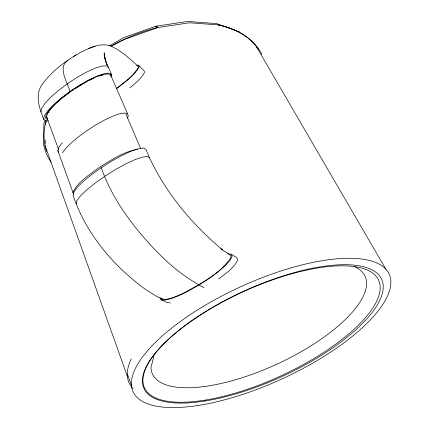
<?xml version="1.0" encoding="UTF-8"?>
<svg xmlns="http://www.w3.org/2000/svg" width="429" height="429" viewBox="0 0 429 429"><rect width="100%" height="100%" fill="white"/><g stroke="black" fill="none" stroke-linecap="round" stroke-linejoin="round"><path stroke-width="0.64" d="M45.201 143.972L45.265 140.02M45.495 124.877L45.522 123.134A117.503 72.142 -25.1 0 1 46.053 120.753M48.214 120.844L45.871 121.005L43.688 119.434L40.975 111.98L41.474 108.612L44.648 103.705L50.279 97.646L57.942 90.9L67.021 84.03L76.775 77.611L86.379 72.185L95.018 68.222L101.946 66.066L106.596 65.878L108.585 67.675L111.792 74.984L111.379 76.78M43.688 119.434L44.198 116.077L47.41 111.181L53.089 105.11L60.816 98.359L69.965 91.474L79.789 85.028L89.463 79.58L98.155 75.595L105.132 73.413L109.803 73.209L111.792 74.984M104.681 52.703L104.419 56.102M76.174 204.006L76.759 200.901L80.244 196.171L86.385 190.176L94.729 183.392L104.612 176.367L115.219 169.696L125.654 163.948L135.028 159.615L142.525 157.073L147.528 156.537L149.619 158.028C166.393 193.699 192.476 224.769 222.64 249.957L221.01 248.804L230.92 255.657L230.909 257.539C220.265 273.761 201.71 282.947 185.253 292.294C178.759 295.329 172.163 298.595 164.967 299.501C158.301 298.509 152.804 293.511 146.911 290.406C114.028 266.79 86.063 234.186 73.107 195.388L73.67 192.256L77.113 187.516L83.199 181.515L91.474 174.737L101.271 167.723L111.792 161.073L122.147 155.346L131.451 151.04L138.905 148.531L143.881 148.016L145.973 149.533L149.619 158.028M154.022 355.571L150.965 367.578A116.994 43.018 -24.7 0 0 285.001 360.301A116.994 43.018 -24.7 0 0 354.429 266.64M58.585 149.485L46.53 116.624L47.758 113.084L51.099 108.419L56.365 102.933L63.208 96.997L71.166 91.018L79.692 85.419L88.181 80.604L96.021 76.92L102.654 74.635L107.609 73.901L110.543 74.764L127.595 113.755L128.282 116.071L127.349 118.179M73.627 194.294L57.813 150.59L59.009 147.179L62.382 142.605M45.265 119.986L43.849 123.713L43.576 144.423A119.165 73.177 -25.1 0 0 51.126 162.124M46.455 121.112L45.227 124.319A117.299 71.916 -25 0 0 46.643 151.517M72.871 192.836C77.719 181.354 89.704 174.882 99.137 167.519C111.095 160.071 123.37 151.887 137.441 149.271M62.414 152.826L65.943 148.182L71.455 142.685L78.598 136.706L86.889 130.657L95.747 124.962L104.558 120.034L112.677 116.232L119.525 113.824L124.614 112.983L127.595 113.755M129.896 87.811C135.333 83.167 141.457 78.668 144.664 72.11L143.919 70.522L138.385 65.208L136.492 65.315M116.849 88.261C124.41 82.121 133.076 76.453 138.084 67.879L138.159 66.42C129.692 58.537 120.951 50.343 110.14 45.833C100.23 42.578 90.24 47.748 81.478 51.914C66.506 60.194 52.129 70.587 42.037 84.61C36.224 92.723 38.009 103.169 40.975 111.98M70.383 91.806L61.744 98.305L54.445 104.681L49.072 110.414L46.037 115.047L45.544 118.222L47.603 119.712M218.634 278.979C225.724 273.498 233.944 268.232 237.779 259.829L236.77 257.647L231.134 254.118L227.874 253.866M116.522 88.658C124.662 82.18 134.052 76.137 139.125 66.806L138.385 65.208M71.477 91.093L73.659 89.661M74.748 88.948L84.792 82.84M160.114 297.495L160.982 299.71L164.639 300.128L170.817 298.702L179.038 295.527L188.68 290.835L198.959 284.995L209.046 278.475L218.093 271.809L225.338 265.556L230.159 260.242L232.148 256.322L231.134 254.118M109.406 45.882L123.638 37.661L155.829 26.223M73.327 56.585L76.072 55.014M85.929 82.196L87.071 81.553M67.9 60.553C57.068 67.021 67.755 82.915 69.965 91.474M89.366 80.32L93.468 78.443M88.696 48.488L95.152 46.182M99.378 76.078L103.566 74.764M155.942 26.41A5.545 1.764 81.3 0 1 156.365 26.148L187.553 21.45L216.784 23.627L239.747 32.041M48.021 112.076L49.281 111.996M170.383 302.944L167.364 302.595L160.982 299.71M217.819 24.839L217.862 24.855A117.476 72.126 -25.1 0 1 258.333 49.383M198.959 284.995L203.877 287.548M198.863 284.765C175.263 271.659 155.995 252.08 138.776 231.574C123.155 212.36 109.416 191.248 101.271 167.723M161.229 298.193L162.468 299.265M256.392 46.659L385.875 269.203M57.813 150.59L58.585 152.123M108.585 67.675L106.011 62.441L107.111 64.736L105.207 59.245L105.845 61.878L104.177 53.689L104.386 56.054M46.53 116.624L47.485 118.812M126.035 114.243L140.621 148.531M127.622 374.742L131.451 385.462M44.911 145.093L127.381 376.367M110.543 74.764L111.09 76.555M104.177 53.689L104.939 59.154L104.553 56.312M155.373 27.07A5.62 1.292 76 0 1 157.127 27.665A118.989 72.968 -25 0 0 111.197 46.026M111.191 46.348A117.503 72.142 -25.1 0 1 125.386 39.06L157.641 27.59L189.409 22.785L218.152 24.877A118.989 72.968 -25 0 1 261.846 54.397M133.151 388.599A139.688 51.464 -24.7 0 1 131.253 358.885M156.365 26.142A5.641 1.791 81.3 0 1 157.861 27.558M197.796 405.518A140.905 50.504 -24.7 0 0 390.851 281.574A140.905 50.504 -24.7 0 0 194.702 311.733A140.905 50.504 -24.7 0 0 197.796 405.518M204.88 400.15A128.845 46.107 -24.7 0 0 380.153 286.459A128.845 46.107 -24.7 0 0 199.619 315.497A128.845 46.107 -24.7 0 0 204.88 400.15M205.003 401.002A130.765 46.729 -24.7 0 0 383.204 285.682A130.765 46.729 -24.7 0 0 200.364 314.913A130.765 46.729 -24.7 0 0 205.003 401.002"/></g></svg>
